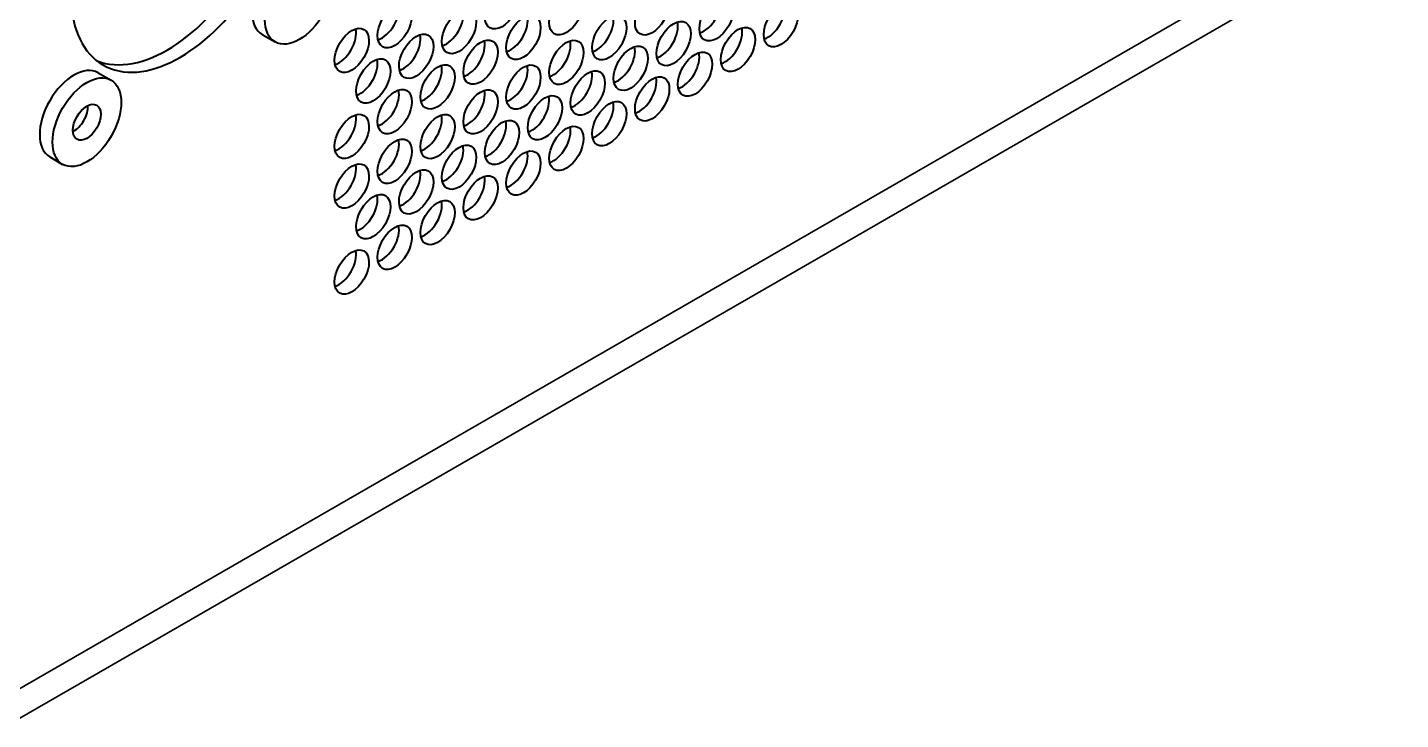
# Model space of a CAD drawing. Header units: millimetres. Extents: x 0 to 1682, y 0 to 1188.
# Drawn here: x 1316.6 to 1392, y 987.4 to 1025.4 of the extents above; entities that cross this region are included whole.
import ezdxf

# ---------------------------------------------------------------- set-up
doc = ezdxf.new("R2010")
doc.units = ezdxf.units.MM
doc.header["$LTSCALE"] = 2
doc.layers.add('가시적인 것(ISO)', color=3, linetype='Continuous', lineweight=40)
doc.layers.add('가시적인 좁은 것(ISO)', color=3, linetype='Continuous', lineweight=35)

msp = doc.modelspace()

# ---------------------------------------------------------------- linework, layer by layer
at = {"layer": '가시적인 것(ISO)'}
for p, q in [((1329.4546, 1025.014), (1330.1617, 1024.6068)), ((1320.4494, 1022.9173), (1321.1565, 1022.5102)), ((1317.7879, 1018.2956), (1318.495, 1017.8884))]:
    msp.add_line(p, q, dxfattribs=at)
for centre, major_axis, start_param, end_param in [((1324.952, 1030.7101), (4.2418, 7.366), 1.7595655, 7.6608128), ((1324.2449, 1031.1173), (-4.2418, -7.366), 0.0831243, 3.0584683), ((1330.7854, 1027.3248), (-1.3308, -2.3109), 3.1415927, 6.2831853), ((1336.0301, 1025.9077), (0.6654, 1.1554), 3.6993769, 5.7254011), ((1353.7076, 1026.2825), (0.6654, 1.1554), 3.6993769, 5.7254011), ((1357.2433, 1025.9585), (0.6654, 1.1554), 3.6993769, 5.7254011), ((1339.5655, 1025.5837), (0.6654, 1.1554), 3.6993769, 5.7254011), ((1343.1011, 1025.2597), (0.6654, 1.1554), 3.6993769, 5.7254011), ((1347.8151, 1025.2492), (0.6654, 1.1554), 3.6993769, 5.7254011), ((1333.673, 1024.5504), (0.6654, 1.1554), 3.6993769, 5.7254011), ((1351.3507, 1024.9252), (0.6654, 1.1554), 3.6993769, 5.7254011), ((1354.8862, 1024.6012), (0.6654, 1.1554), 3.6993769, 5.7254011), ((1337.2085, 1024.2264), (0.6654, 1.1554), 3.6993769, 5.7254011), ((1340.744, 1023.9024), (0.6654, 1.1554), 3.6993769, 5.7254011), ((1345.4581, 1023.8919), (0.6654, 1.1554), 3.6993769, 5.7254011), ((1348.9937, 1023.5679), (0.6654, 1.1554), 3.6993769, 5.7254011), ((1334.8516, 1022.8691), (0.6654, 1.1554), 3.6993769, 5.7254011), ((1352.5291, 1023.2438), (0.6654, 1.1554), 3.6993769, 5.7254011), ((1319.1187, 1020.6065), (-1.3308, -2.3109), 3.1415927, 6.2831853), ((1338.387, 1022.5451), (0.6654, 1.1554), 3.6993769, 5.7254011), ((1343.1011, 1022.5346), (0.6654, 1.1554), 3.6993769, 5.7254011), ((1346.6366, 1022.2105), (0.6654, 1.1554), 3.6993769, 5.7254011), ((1350.1722, 1021.8866), (0.6654, 1.1554), 3.6993769, 5.7254011), ((1336.0301, 1021.1878), (0.6654, 1.1554), 3.6993769, 5.7254011), ((1340.744, 1021.1772), (0.6654, 1.1554), 3.6993769, 5.7254011), ((1344.2796, 1020.8532), (0.6654, 1.1554), 3.6993769, 5.7254011), ((1347.8151, 1020.5292), (0.6654, 1.1554), 3.6993769, 5.7254011), ((1319.1187, 1020.6065), (0.5393, 0.9365), 3.8532147, 5.5715633), ((1333.673, 1019.8304), (0.6654, 1.1554), 3.6993769, 5.7254011), ((1338.387, 1019.8199), (0.6654, 1.1554), 3.6993769, 5.7254011), ((1341.9227, 1019.4959), (0.6654, 1.1554), 3.6993769, 5.7254011), ((1345.4581, 1019.1719), (0.6654, 1.1554), 3.6993769, 5.7254011), ((1336.0301, 1018.4626), (0.6654, 1.1554), 3.6993769, 5.7254011), ((1339.5655, 1018.1385), (0.6654, 1.1554), 3.6993769, 5.7254011), ((1343.1011, 1017.8146), (0.6654, 1.1554), 3.6993769, 5.7254011), ((1333.673, 1017.1053), (0.6654, 1.1554), 3.6993769, 5.7254011), ((1337.2085, 1016.7813), (0.6654, 1.1554), 3.6993769, 5.7254011), ((1340.744, 1016.4572), (0.6654, 1.1554), 3.6993769, 5.7254011), ((1334.8516, 1015.424), (0.6654, 1.1554), 3.6993769, 5.7254011), ((1338.387, 1015.0999), (0.6654, 1.1554), 3.6993769, 5.7254011), ((1336.0301, 1013.7426), (0.6654, 1.1554), 3.6993769, 5.7254011), ((1333.673, 1012.3853), (0.6654, 1.1554), 3.6993769, 5.7254011)]:
    msp.add_ellipse(centre, major_axis=major_axis, ratio=0.5780931, start_param=start_param, end_param=end_param, dxfattribs=at)
for centre, major_axis in [((1331.4925, 1026.9177), (-1.3308, -2.3109)), ((1342.6298, 1026.5339), (-0.6654, -1.1554)), ((1346.1652, 1026.2098), (-0.6654, -1.1554)), ((1350.8793, 1026.1993), (-0.6654, -1.1554)), ((1336.7372, 1025.5005), (-0.6654, -1.1554)), ((1354.4147, 1025.8753), (-0.6654, -1.1554)), ((1357.9504, 1025.5513), (-0.6654, -1.1554)), ((1340.2726, 1025.1765), (-0.6654, -1.1554)), ((1343.8082, 1024.8525), (-0.6654, -1.1554)), ((1348.5222, 1024.842), (-0.6654, -1.1554)), ((1352.0578, 1024.518), (-0.6654, -1.1554)), ((1334.3801, 1024.1432), (-0.6654, -1.1554)), ((1337.9156, 1023.8192), (-0.6654, -1.1554)), ((1355.5933, 1024.194), (-0.6654, -1.1554)), ((1341.4511, 1023.4952), (-0.6654, -1.1554)), ((1346.1652, 1023.4847), (-0.6654, -1.1554)), ((1349.7008, 1023.1607), (-0.6654, -1.1554)), ((1335.5587, 1022.4619), (-0.6654, -1.1554)), ((1353.2363, 1022.8366), (-0.6654, -1.1554)), ((1319.8258, 1020.1993), (-1.3308, -2.3109)), ((1339.0941, 1022.1379), (-0.6654, -1.1554)), ((1343.8082, 1022.1274), (-0.6654, -1.1554)), ((1347.3437, 1021.8033), (-0.6654, -1.1554)), ((1350.8793, 1021.4794), (-0.6654, -1.1554)), ((1336.7372, 1020.7806), (-0.6654, -1.1554)), ((1341.4511, 1020.77), (-0.6654, -1.1554)), ((1319.8258, 1020.1993), (-0.5393, -0.9365)), ((1344.9867, 1020.446), (-0.6654, -1.1554)), ((1348.5222, 1020.122), (-0.6654, -1.1554)), ((1334.3801, 1019.4232), (-0.6654, -1.1554)), ((1339.0941, 1019.4127), (-0.6654, -1.1554)), ((1342.6298, 1019.0887), (-0.6654, -1.1554)), ((1346.1652, 1018.7647), (-0.6654, -1.1554)), ((1336.7372, 1018.0554), (-0.6654, -1.1554)), ((1340.2726, 1017.7314), (-0.6654, -1.1554)), ((1343.8082, 1017.4074), (-0.6654, -1.1554)), ((1334.3801, 1016.6981), (-0.6654, -1.1554)), ((1337.9156, 1016.3741), (-0.6654, -1.1554)), ((1341.4511, 1016.05), (-0.6654, -1.1554)), ((1335.5587, 1015.0168), (-0.6654, -1.1554)), ((1339.0941, 1014.6927), (-0.6654, -1.1554)), ((1336.7372, 1013.3354), (-0.6654, -1.1554)), ((1334.3801, 1011.9781), (-0.6654, -1.1554))]:
    msp.add_ellipse(centre, major_axis=major_axis, ratio=0.5780931, dxfattribs=at)
at = {"layer": '가시적인 좁은 것(ISO)'}
for p, q in [((1314.6347, 988.2516), (1395.8984, 1035.0483)), ((1396.6055, 1033.8235), (1316.024, 987.4197))]:
    msp.add_line(p, q, dxfattribs=at)

doc.saveas('drawing.dxf')
